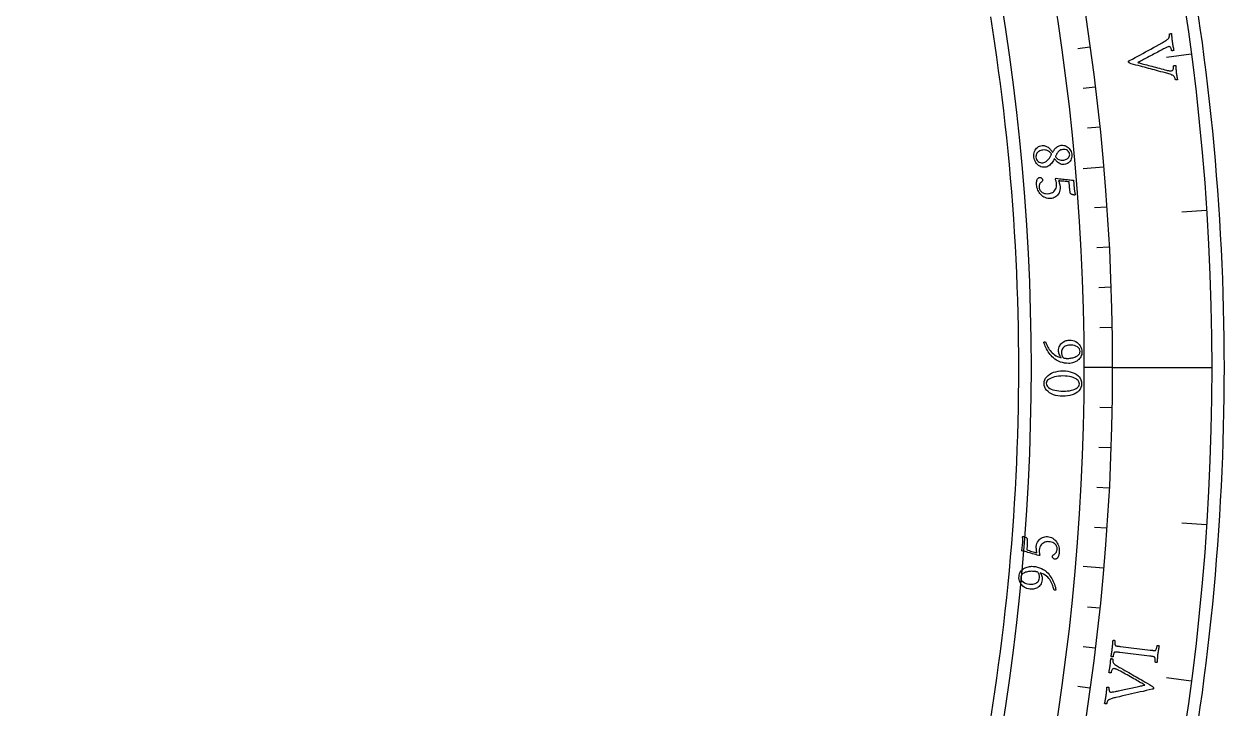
# Model space of a CAD drawing. Header units: millimetres. Extents: x -60 to 60, y -60 to 77.
# Drawn here: x 30.19 to 60, y -8.46 to 8.54 of the extents above; entities that cross this region are included whole.
import ezdxf

# ---------------------------------------------------------------- set-up
doc = ezdxf.new("R2010")
doc.units = ezdxf.units.MM
for name, color, linetype in [('CUT_INNER', 6, 'Continuous'), ('CUT_OUTER', 1, 'Continuous'), ('ENGRAVE', 7, 'Continuous'), ('ENGRAVE_FINE', 8, 'Continuous'), ('TEXT', 5, 'Continuous')]:
    doc.layers.add(name, color=color, linetype=linetype)

msp = doc.modelspace()

# ---------------------------------------------------------------- linework, layer by layer
at = {"layer": 'CUT_INNER'}
msp.add_lwpolyline([(54.2028, -8.7213), (54.2553, -8.3886), (54.3058, -8.0555), (54.3542, -7.7221), (54.4006, -7.3885), (54.4449, -7.0545), (54.4871, -6.7203), (54.5273, -6.3859), (54.5655, -6.0512), (54.6016, -5.7163), (54.6356, -5.3811), (54.6676, -5.0458), (54.6976, -4.7103), (54.7254, -4.3746), (54.7512, -4.0387), (54.775, -3.7027), (54.7967, -3.3665), (54.8163, -3.0302), (54.8339, -2.6938), (54.8494, -2.3573), (54.8628, -2.0207), (54.8742, -1.684), (54.8835, -1.3473), (54.8907, -1.0105), (54.8959, -0.6737), (54.899, -0.3369), (54.9, 0), (54.899, 0.3369), (54.8959, 0.6737), (54.8907, 1.0105), (54.8835, 1.3473), (54.8742, 1.684), (54.8628, 2.0207), (54.8494, 2.3573), (54.8339, 2.6938), (54.8163, 3.0302), (54.7967, 3.3665), (54.775, 3.7027), (54.7512, 4.0387), (54.7254, 4.3746), (54.6976, 4.7103), (54.6676, 5.0458), (54.6356, 5.3811), (54.6016, 5.7163), (54.5655, 6.0512), (54.5273, 6.3859), (54.4871, 6.7203), (54.4449, 7.0545), (54.4006, 7.3885), (54.3542, 7.7221), (54.3058, 8.0555), (54.2553, 8.3886), (54.2028, 8.7213)], dxfattribs=at)
at = {"layer": 'CUT_OUTER'}
msp.add_lwpolyline([(59.3506, 8.8038), (59.4035, 8.4395), (59.4542, 8.0748), (59.5026, 7.7099), (59.5488, 7.3446), (59.5927, 6.9791), (59.6344, 6.6133), (59.6739, 6.2473), (59.7111, 5.881), (59.746, 5.5145), (59.7788, 5.1478), (59.8092, 4.7809), (59.8374, 4.4139), (59.8634, 4.0466), (59.8871, 3.6792), (59.9085, 3.3117), (59.9277, 2.9441), (59.9447, 2.5763), (59.9593, 2.2084), (59.9718, 1.8405), (59.9819, 1.4725), (59.9898, 1.1044), (59.9955, 0.7363), (59.9989, 0.3682), (60, 0), (59.9989, -0.3682), (59.9955, -0.7363), (59.9898, -1.1044), (59.9819, -1.4725), (59.9718, -1.8405), (59.9593, -2.2084), (59.9447, -2.5763), (59.9277, -2.9441), (59.9085, -3.3117), (59.8871, -3.6792), (59.8634, -4.0466), (59.8374, -4.4139), (59.8092, -4.7809), (59.7788, -5.1478), (59.746, -5.5145), (59.7111, -5.881), (59.6739, -6.2473), (59.6344, -6.6133), (59.5927, -6.9791), (59.5488, -7.3446), (59.5026, -7.7099), (59.4542, -8.0748), (59.4035, -8.4395), (59.3506, -8.8038)], dxfattribs=at)
at = {"layer": 'ENGRAVE'}
for points in [[(57.0078, 4.9875), (56.5049, 4.9435)], [(57.2256, 0), (56.5187, 0)], [(57.2256, 0), (59.694, 0)], [(57.0078, -4.9875), (56.5049, -4.9435)]]:
    msp.add_lwpolyline(points, dxfattribs=at)
for radius in [59.694, 57.2256, 57.2256, 56.5187, 55.206]:
    msp.add_circle((0, 0), radius, dxfattribs=at)
at = {"layer": 'ENGRAVE_FINE'}
for points in [[(56.6687, 7.9643), (56.3687, 7.9221)], [(59.1833, 7.7916), (58.5715, 7.7111)], [(56.799, 6.974), (56.4984, 6.9371)], [(56.9121, 5.9817), (56.6108, 5.95)], [(57.0862, 3.9919), (56.784, 3.9707)], [(59.5662, 3.9042), (58.9504, 3.8638)], [(57.1472, 2.995), (56.8446, 2.9791)], [(57.1907, 1.9971), (56.888, 1.9866)], [(57.2169, 0.9987), (56.914, 0.9934)], [(57.2169, -0.9987), (56.914, -0.9934)], [(57.1907, -1.9971), (56.888, -1.9866)], [(57.1472, -2.995), (56.8446, -2.9791)], [(59.5662, -3.9042), (58.9504, -3.8638)], [(57.0862, -3.9919), (56.784, -3.9707)], [(56.9121, -5.9817), (56.6108, -5.95)], [(56.799, -6.974), (56.4984, -6.9371)], [(59.1833, -7.7916), (58.5715, -7.7111)], [(56.6687, -7.9643), (56.3687, -7.9221)]]:
    msp.add_lwpolyline(points, dxfattribs=at)
at = {"layer": 'TEXT'}
for points in [[(58.7137, 8.1014), (58.7178, 8.0731), (58.7221, 8.0452), (58.7267, 8.0179), (58.7315, 7.9911), (58.7364, 7.9646), (58.7412, 7.9383), (58.7457, 7.9122), (58.7502, 7.8863), (58.746, 7.8842), (58.7402, 7.8825), (58.7326, 7.8811), (58.7232, 7.88), (58.7142, 7.8795), (58.7073, 7.8799), (58.7027, 7.8812), (58.7004, 7.8833), (58.6995, 7.888), (58.6977, 7.895), (58.695, 7.9042), (58.6915, 7.9157), (58.6872, 7.9281), (58.682, 7.9401), (58.6759, 7.9516), (58.6691, 7.9626), (58.6611, 7.9719), (58.6519, 7.978), (58.6415, 7.981), (58.6298, 7.9809), (58.6123, 7.9764), (58.5878, 7.967), (58.5563, 7.9525), (58.518, 7.933), (58.498, 7.9225), (58.4751, 7.9103), (58.4491, 7.8964), (58.4201, 7.8809), (58.3888, 7.8642), (58.3559, 7.8467), (58.3215, 7.8285), (58.2854, 7.8095), (58.2486, 7.7901), (58.2117, 7.7706), (58.1749, 7.751), (58.1381, 7.7313), (58.102, 7.712), (58.0674, 7.6936), (58.0342, 7.6761), (58.0024, 7.6595), (57.9728, 7.644), (57.9461, 7.6301), (57.9221, 7.6176), (57.901, 7.6067), (57.8835, 7.5976), (57.8706, 7.5908), (57.8622, 7.5863), (57.8582, 7.5841), (57.8646, 7.5821), (57.8762, 7.5788), (57.893, 7.5742), (57.915, 7.5683), (57.9413, 7.5612), (57.9709, 7.5534), (58.0039, 7.5447), (58.0402, 7.5353), (58.0792, 7.5251), (58.1202, 7.5145), (58.1631, 7.5032), (58.208, 7.4914), (58.2541, 7.4793), (58.3005, 7.4671), (58.3472, 7.4548), (58.3943, 7.4423), (58.4409, 7.4301), (58.4861, 7.4181), (58.5298, 7.4066), (58.5722, 7.3954), (58.5882, 7.3913), (58.6045, 7.3877), (58.6213, 7.3846), (58.6384, 7.382), (58.655, 7.3801), (58.6701, 7.3792), (58.6837, 7.3792), (58.6959, 7.3802), (58.7089, 7.3833), (58.7198, 7.3893), (58.7286, 7.3981), (58.7352, 7.4096), (58.7401, 7.4227), (58.7439, 7.4361), (58.7466, 7.4498), (58.748, 7.4638), (58.7487, 7.4769), (58.749, 7.4878), (58.7489, 7.4964), (58.7484, 7.5029), (58.7508, 7.5064), (58.7554, 7.5092), (58.7623, 7.5115), (58.7713, 7.5131), (58.7807, 7.5138), (58.7885, 7.5135), (58.7948, 7.512), (58.7995, 7.5094), (58.8016, 7.4855), (58.8035, 7.4623), (58.8052, 7.4397), (58.8067, 7.4177), (58.8083, 7.3958), (58.8103, 7.3732), (58.8127, 7.35), (58.8155, 7.3262), (58.818, 7.3067), (58.8203, 7.2894), (58.8224, 7.2742), (58.8245, 7.2611), (58.8264, 7.2491), (58.8285, 7.2373), (58.8307, 7.2256), (58.8329, 7.214), (58.8353, 7.2018), (58.8379, 7.1883), (58.8406, 7.1734), (58.8434, 7.1572), (58.8392, 7.1552), (58.8331, 7.1537), (58.8252, 7.1526), (58.8154, 7.152), (58.8061, 7.1519), (58.7993, 7.1523), (58.7951, 7.1533), (58.7936, 7.1548), (58.7922, 7.1618), (58.7893, 7.1722), (58.7848, 7.1858), (58.7788, 7.2029), (58.7711, 7.2204), (58.7613, 7.2358), (58.7496, 7.2491), (58.736, 7.2601), (58.7238, 7.2674), (58.707, 7.2753), (58.6855, 7.2839), (58.6593, 7.2932), (58.6312, 7.3024), (58.6036, 7.3109), (58.5768, 7.3187), (58.5505, 7.3257), (58.4897, 7.342), (58.4315, 7.3575), (58.3758, 7.3723), (58.3226, 7.3864), (58.2712, 7.4), (58.2207, 7.4135), (58.1711, 7.4268), (58.1224, 7.44), (58.0736, 7.4532), (58.024, 7.4666), (57.9734, 7.4802), (57.9219, 7.494), (57.8686, 7.5083), (57.8124, 7.5236), (57.7534, 7.5398), (57.6916, 7.5569), (57.6752, 7.562), (57.6615, 7.5679), (57.6503, 7.5744), (57.6417, 7.5816), (57.6352, 7.5892), (57.6303, 7.5972), (57.6268, 7.6055), (57.6249, 7.6141), (57.6253, 7.6167), (57.6271, 7.6193), (57.6304, 7.6218), (57.6352, 7.6244), (57.6403, 7.6268), (57.6446, 7.6292), (57.6482, 7.6314), (57.651, 7.6336), (57.7226, 7.672), (57.7917, 7.7092), (57.8585, 7.7451), (57.9228, 7.7798), (57.9862, 7.8139), (58.05, 7.8485), (58.1144, 7.8834), (58.1792, 7.9186), (58.246, 7.9552), (58.316, 7.9939), (58.3893, 8.0348), (58.4658, 8.078), (58.4894, 8.0912), (58.5116, 8.1041), (58.5325, 8.1166), (58.5521, 8.1289), (58.5705, 8.1413), (58.588, 8.1541), (58.6046, 8.1674), (58.6202, 8.1811), (58.6261, 8.1874), (58.6312, 8.1953), (58.6353, 8.205), (58.6385, 8.2163), (58.641, 8.2284), (58.6428, 8.2403), (58.644, 8.252), (58.6445, 8.2635), (58.6445, 8.2742), (58.6444, 8.2833), (58.644, 8.2909), (58.6433, 8.297), (58.6447, 8.298), (58.6491, 8.2992), (58.6565, 8.3006), (58.6668, 8.3021), (58.6773, 8.3035), (58.6851, 8.3043), (58.6902, 8.3044), (58.6926, 8.304), (58.6958, 8.2748), (58.6984, 8.2482), (58.7006, 8.2241), (58.7024, 8.2026), (58.7042, 8.181), (58.7067, 8.157), (58.7099, 8.1304), (58.7137, 8.1014)], [(56.216, 5.3107), (56.2175, 5.2785), (56.2157, 5.2473), (56.2106, 5.2173), (56.2022, 5.1884), (56.1906, 5.1612), (56.1761, 5.1365), (56.1585, 5.1143), (56.1379, 5.0946), (56.1143, 5.078), (56.0878, 5.0653), (56.0583, 5.0564), (56.0258, 5.0514), (55.9986, 5.0507), (55.9729, 5.0534), (55.9487, 5.0596), (55.9261, 5.0694), (55.9049, 5.0816), (55.8851, 5.0954), (55.8666, 5.1106), (55.8494, 5.1274), (55.8335, 5.1448), (55.8188, 5.1617), (55.8052, 5.1783), (55.7927, 5.1946), (55.7907, 5.1983), (55.7885, 5.1994), (55.7862, 5.1979), (55.7838, 5.1938), (55.7732, 5.1704), (55.7607, 5.147), (55.7463, 5.1236), (55.73, 5.1), (55.7122, 5.0774), (55.6931, 5.0564), (55.6727, 5.0373), (55.6511, 5.0199), (55.6283, 5.0051), (55.6047, 4.9939), (55.5802, 4.9863), (55.5549, 4.9822), (55.5194, 4.9815), (55.4854, 4.9856), (55.4528, 4.9948), (55.4216, 5.0088), (55.3925, 5.027), (55.3662, 5.0484), (55.3426, 5.0731), (55.3218, 5.1012), (55.3043, 5.1316), (55.2909, 5.1636), (55.2815, 5.1972), (55.2761, 5.2323), (55.2743, 5.2703), (55.2764, 5.3065), (55.2824, 5.341), (55.2923, 5.3737), (55.3057, 5.404), (55.3223, 5.4313), (55.3423, 5.4554), (55.3655, 5.4765), (55.3916, 5.494), (55.4201, 5.5075), (55.451, 5.517), (55.4844, 5.5224), (55.5076, 5.5234), (55.5299, 5.5218), (55.5513, 5.5174), (55.5719, 5.5103), (55.5916, 5.5012), (55.6103, 5.4906), (55.6281, 5.4787), (55.6448, 5.4654), (55.6605, 5.4512), (55.6751, 5.4368), (55.6886, 5.4223), (55.701, 5.4075), (55.7124, 5.3932), (55.7226, 5.3803), (55.7319, 5.3686), (55.74, 5.3583), (55.7423, 5.3563), (55.7443, 5.3557), (55.746, 5.3566), (55.7474, 5.359), (55.7557, 5.375), (55.766, 5.3919), (55.778, 5.4097), (55.792, 5.4283), (55.8076, 5.4467), (55.8248, 5.464), (55.8434, 5.4801), (55.8636, 5.4951), (55.8852, 5.508), (55.9082, 5.518), (55.9326, 5.525), (55.9584, 5.5291), (55.989, 5.5301), (56.0189, 5.5267), (56.0481, 5.519), (56.0766, 5.507), (56.1037, 5.4914), (56.1285, 5.4728), (56.1511, 5.4513), (56.1715, 5.4268), (56.1887, 5.4001), (56.2019, 5.3718), (56.211, 5.342), (56.216, 5.3107)], [(55.3279, 5.2342), (55.3339, 5.2011), (55.3449, 5.172), (55.3612, 5.147), (55.3827, 5.126), (55.4082, 5.1099), (55.4368, 5.0993), (55.4684, 5.0943), (55.503, 5.0949), (55.5247, 5.0984), (55.5454, 5.1051), (55.5652, 5.1148), (55.584, 5.1276), (55.6018, 5.1424), (55.6184, 5.1583), (55.6337, 5.1751), (55.6478, 5.193), (55.6607, 5.2111), (55.6722, 5.2284), (55.6824, 5.2451), (55.6913, 5.2612), (55.6986, 5.2754), (55.7045, 5.2866), (55.7087, 5.295), (55.7113, 5.3003), (55.7124, 5.3032), (55.7131, 5.3057), (55.7134, 5.3078), (55.7134, 5.3095), (55.7132, 5.3115), (55.7127, 5.3131), (55.7121, 5.3144), (55.7114, 5.3153), (55.6897, 5.341), (55.6671, 5.3626), (55.6435, 5.3802), (55.6191, 5.3936), (55.593, 5.4031), (55.5644, 5.4089), (55.5334, 5.4111), (55.5, 5.4095), (55.4717, 5.4053), (55.4459, 5.3983), (55.4224, 5.3886), (55.4014, 5.3762), (55.3828, 5.3617), (55.3669, 5.3459), (55.3536, 5.3289), (55.343, 5.3105), (55.335, 5.2914), (55.3299, 5.2724), (55.3275, 5.2533), (55.3279, 5.2342)], [(56.1652, 5.3135), (56.1599, 5.3383), (56.1488, 5.3606), (56.1321, 5.3803), (56.1096, 5.3976), (56.0834, 5.4111), (56.0554, 5.4199), (56.0256, 5.4239), (55.9941, 5.4232), (55.968, 5.419), (55.9444, 5.4118), (55.9232, 5.4016), (55.9045, 5.3883), (55.8879, 5.373), (55.8731, 5.3567), (55.8602, 5.3393), (55.8492, 5.3209), (55.8395, 5.3026), (55.8306, 5.2855), (55.8225, 5.2696), (55.8153, 5.2549), (55.8148, 5.2532), (55.8145, 5.2511), (55.8145, 5.2487), (55.8146, 5.2459), (55.8147, 5.2453), (55.8147, 5.2448), (55.8148, 5.2445), (55.8148, 5.2444), (55.8151, 5.2423), (55.8155, 5.2404), (55.8162, 5.2387), (55.817, 5.2372), (55.8346, 5.2175), (55.8539, 5.2003), (55.8748, 5.1854), (55.8973, 5.1729), (55.9214, 5.1634), (55.9471, 5.1573), (55.9742, 5.1548), (56.003, 5.1557), (56.0241, 5.1587), (56.0446, 5.1639), (56.0646, 5.1711), (56.084, 5.1804), (56.1022, 5.1916), (56.1185, 5.2045), (56.1331, 5.2189), (56.1458, 5.235), (56.1559, 5.2525), (56.1625, 5.2715), (56.1656, 5.2918), (56.1652, 5.3135)], [(55.9276, 4.4956), (55.9285, 4.454), (55.9244, 4.4153), (55.9151, 4.3794), (55.9008, 4.3464), (55.8826, 4.3165), (55.8615, 4.2899), (55.8378, 4.2665), (55.8112, 4.2464), (55.7829, 4.2299), (55.7538, 4.2175), (55.724, 4.2091), (55.6934, 4.2047), (55.6572, 4.204), (55.6224, 4.2073), (55.5892, 4.2148), (55.5573, 4.2263), (55.5272, 4.2413), (55.4992, 4.2589), (55.4731, 4.2793), (55.449, 4.3024), (55.4271, 4.3278), (55.4076, 4.3549), (55.3904, 4.3837), (55.3756, 4.4142), (55.3633, 4.446), (55.3538, 4.4783), (55.3469, 4.5112), (55.3428, 4.5446), (55.3421, 4.5595), (55.3422, 4.5762), (55.3433, 4.5947), (55.3451, 4.615), (55.3481, 4.6359), (55.3523, 4.6558), (55.3578, 4.6748), (55.3646, 4.6928), (55.3673, 4.6964), (55.3714, 4.7008), (55.3768, 4.7061), (55.3838, 4.7122), (55.3915, 4.7181), (55.3996, 4.7225), (55.408, 4.7254), (55.4167, 4.7269), (55.4315, 4.727), (55.4451, 4.7247), (55.4574, 4.7199), (55.4684, 4.7128), (55.4776, 4.704), (55.4845, 4.6943), (55.489, 4.6838), (55.4911, 4.6724), (55.4909, 4.6584), (55.4876, 4.6456), (55.4814, 4.6342), (55.4722, 4.6242), (55.4618, 4.6147), (55.452, 4.6053), (55.4429, 4.5958), (55.4344, 4.5862), (55.4258, 4.5746), (55.4188, 4.5622), (55.4134, 4.5488), (55.4097, 4.5346), (55.4073, 4.52), (55.406, 4.5056), (55.4056, 4.4914), (55.4062, 4.4773), (55.4091, 4.4583), (55.4147, 4.4394), (55.4229, 4.4206), (55.4338, 4.4019), (55.4477, 4.3841), (55.465, 4.3683), (55.4857, 4.3542), (55.5098, 4.342), (55.5375, 4.3325), (55.5691, 4.3266), (55.6046, 4.3243), (55.644, 4.3257), (55.667, 4.329), (55.6902, 4.3351), (55.7137, 4.3441), (55.7374, 4.356), (55.7602, 4.3711), (55.7808, 4.3894), (55.7994, 4.411), (55.8158, 4.4359), (55.8288, 4.4644), (55.8371, 4.4969), (55.8407, 4.5332), (55.8396, 4.5735), (55.8381, 4.5863), (55.8357, 4.6011), (55.8322, 4.6179), (55.8277, 4.6366), (55.8227, 4.655), (55.8176, 4.6705), (55.8125, 4.6832), (55.8074, 4.6931), (55.8076, 4.6953), (55.8087, 4.6975), (55.8106, 4.6997), (55.8133, 4.7018), (55.8166, 4.7037), (55.8199, 4.7052), (55.8234, 4.7061), (55.827, 4.7067), (55.8683, 4.702), (55.9096, 4.6972), (55.9508, 4.6925), (55.9921, 4.6877), (56.0326, 4.683), (56.0718, 4.6784), (56.1095, 4.6741), (56.1459, 4.6698), (56.1798, 4.6659), (56.2105, 4.6626), (56.2379, 4.6599), (56.262, 4.6577), (56.2794, 4.4427), (56.2808, 4.4277), (56.2825, 4.4125), (56.2846, 4.3972), (56.2871, 4.3817), (56.2898, 4.3668), (56.2925, 4.3532), (56.2952, 4.3409), (56.2978, 4.33), (56.3002, 4.321), (56.3018, 4.3145), (56.3028, 4.3106), (56.3031, 4.3094), (56.3013, 4.3056), (56.2996, 4.3021), (56.2981, 4.299), (56.2967, 4.2961), (56.2952, 4.2937), (56.2933, 4.2919), (56.291, 4.2907), (56.2883, 4.2902), (56.2851, 4.2903), (56.2802, 4.2909), (56.2735, 4.292), (56.265, 4.2937), (56.2553, 4.2958), (56.2451, 4.2985), (56.2344, 4.3017), (56.2232, 4.3055), (56.2121, 4.3097), (56.2018, 4.3145), (56.1921, 4.3198), (56.1831, 4.3257), (56.1804, 4.3412), (56.1776, 4.3582), (56.1747, 4.3767), (56.1716, 4.3967), (56.1686, 4.4184), (56.1658, 4.442), (56.1633, 4.4675), (56.1609, 4.4948), (56.151, 4.617), (56.1178, 4.621), (56.0844, 4.6248), (56.0507, 4.6285), (56.0168, 4.6321), (55.9831, 4.6358), (55.9502, 4.6395), (55.9182, 4.6435), (55.887, 4.6475), (55.894, 4.632), (55.9007, 4.6142), (55.9071, 4.5939), (55.9133, 4.5713), (55.9187, 4.5488), (55.9229, 4.5286), (55.9259, 4.5109), (55.9276, 4.4956)], [(55.5653, 0.6457), (55.5737, 0.6221), (55.5836, 0.597), (55.595, 0.5704), (55.6079, 0.5422), (55.6226, 0.5131), (55.6395, 0.484), (55.6586, 0.4548), (55.68, 0.4254), (55.7038, 0.3967), (55.7305, 0.3694), (55.7601, 0.3435), (55.7925, 0.319), (55.8281, 0.2966), (55.8673, 0.2773), (55.9101, 0.2611), (55.9564, 0.2479), (55.9417, 0.2671), (55.9287, 0.2877), (55.9174, 0.3096), (55.9079, 0.333), (55.9003, 0.3563), (55.8948, 0.3783), (55.8915, 0.3989), (55.8903, 0.4181), (55.8917, 0.4544), (55.8967, 0.4877), (55.9053, 0.5179), (55.9173, 0.5452), (55.9321, 0.5696), (55.9489, 0.5915), (55.9676, 0.6108), (55.9883, 0.6276), (56.0102, 0.6419), (56.0328, 0.6541), (56.0559, 0.664), (56.0796, 0.6717), (56.1029, 0.6776), (56.1252, 0.6818), (56.1462, 0.6844), (56.166, 0.6855), (56.2059, 0.6835), (56.2442, 0.6765), (56.2809, 0.6646), (56.316, 0.6477), (56.3487, 0.6265), (56.3782, 0.6018), (56.4044, 0.5736), (56.4274, 0.5419), (56.4462, 0.5075), (56.4597, 0.4711), (56.468, 0.4328), (56.4709, 0.3925), (56.4693, 0.3603), (56.4641, 0.3297), (56.4552, 0.3007), (56.4427, 0.2733), (56.4272, 0.2476), (56.4094, 0.2239), (56.3893, 0.2022), (56.3668, 0.1824), (56.3425, 0.1648), (56.3168, 0.1494), (56.2896, 0.1363), (56.2611, 0.1254), (56.2319, 0.1168), (56.2028, 0.1107), (56.1738, 0.107), (56.1449, 0.1058), (56.0901, 0.1078), (56.0368, 0.1143), (55.985, 0.1251), (55.9346, 0.1402), (55.8865, 0.1597), (55.8416, 0.1835), (55.7997, 0.2116), (55.761, 0.2441), (55.7333, 0.2702), (55.7067, 0.2985), (55.6812, 0.329), (55.6567, 0.3618), (55.6337, 0.3957), (55.6124, 0.4299), (55.5928, 0.4644), (55.575, 0.4991), (55.559, 0.5334), (55.5453, 0.5664), (55.5336, 0.5983), (55.524, 0.629), (55.5251, 0.6337), (55.5284, 0.6375), (55.5339, 0.6404), (55.5416, 0.6425), (55.5498, 0.6438), (55.5564, 0.6448), (55.5616, 0.6455), (55.5653, 0.6457)], [(56.0202, 0.2363), (56.0321, 0.235), (56.0442, 0.2338), (56.0565, 0.2328), (56.069, 0.232), (56.0816, 0.2314), (56.0942, 0.231), (56.1068, 0.2308), (56.1194, 0.2308), (56.1441, 0.2315), (56.1693, 0.2336), (56.1951, 0.2369), (56.2215, 0.2416), (56.2477, 0.2476), (56.2729, 0.2549), (56.2972, 0.2635), (56.3206, 0.2734), (56.3424, 0.2847), (56.3621, 0.2976), (56.3796, 0.3119), (56.395, 0.3277), (56.4076, 0.3448), (56.4165, 0.3633), (56.4218, 0.3831), (56.4234, 0.4042), (56.4191, 0.4371), (56.4066, 0.4671), (56.3861, 0.4941), (56.3573, 0.5181), (56.3225, 0.5377), (56.2837, 0.5516), (56.2409, 0.5597), (56.194, 0.562), (56.1641, 0.5606), (56.135, 0.557), (56.1068, 0.5511), (56.0795, 0.543), (56.0539, 0.5325), (56.031, 0.5192), (56.0108, 0.5031), (55.9934, 0.4843), (55.9793, 0.4625), (55.9693, 0.4377), (55.9634, 0.4097), (55.9616, 0.3786), (55.9623, 0.3626), (55.9642, 0.3458), (55.9674, 0.3281), (55.9717, 0.3096), (55.9784, 0.2908), (55.9887, 0.2724), (56.0026, 0.2542), (56.0202, 0.2363)], [(56.462, -0.3984), (56.4576, -0.4481), (56.4453, -0.4936), (56.425, -0.535), (56.3968, -0.5723), (56.362, -0.6053), (56.3219, -0.6339), (56.2766, -0.6582), (56.2261, -0.678), (56.1717, -0.6933), (56.1149, -0.704), (56.0556, -0.7101), (55.9939, -0.7116), (55.9323, -0.7085), (55.8732, -0.7008), (55.8167, -0.6885), (55.7627, -0.6717), (55.7126, -0.6505), (55.6677, -0.6253), (55.628, -0.596), (55.5936, -0.5627), (55.5658, -0.5255), (55.546, -0.4846), (55.5343, -0.4401), (55.5307, -0.3919), (55.535, -0.3449), (55.5473, -0.3014), (55.5677, -0.2611), (55.596, -0.2242), (55.6309, -0.191), (55.671, -0.1619), (55.7162, -0.137), (55.7666, -0.1161), (55.8208, -0.0997), (55.8775, -0.088), (55.9367, -0.081), (55.9984, -0.0787), (56.0601, -0.0811), (56.1192, -0.0882), (56.1759, -0.0999), (56.23, -0.1164), (56.2803, -0.1373), (56.3252, -0.1625), (56.3649, -0.1921), (56.3992, -0.2259), (56.4269, -0.2637), (56.4466, -0.3051), (56.4583, -0.35), (56.462, -0.3984)], [(56.4086, -0.4056), (56.4053, -0.3759), (56.3951, -0.3484), (56.3779, -0.323), (56.3537, -0.2998), (56.3237, -0.2788), (56.289, -0.2604), (56.2495, -0.2445), (56.2053, -0.2311), (56.1574, -0.2205), (56.1069, -0.2129), (56.0538, -0.2082), (55.9981, -0.2065), (55.9429, -0.2078), (55.8901, -0.212), (55.8396, -0.2192), (55.7914, -0.2294), (55.7467, -0.2421), (55.7067, -0.257), (55.6714, -0.2739), (55.6408, -0.293), (55.6161, -0.314), (55.5984, -0.3365), (55.5877, -0.3606), (55.584, -0.3864), (55.5874, -0.4174), (55.598, -0.4458), (55.6158, -0.4715), (55.6409, -0.4945), (55.672, -0.5149), (55.7079, -0.5326), (55.7487, -0.5477), (55.7943, -0.5603), (55.8433, -0.5702), (55.8944, -0.5774), (55.9476, -0.582), (56.0028, -0.5839), (56.0584, -0.583), (56.1111, -0.5793), (56.161, -0.5726), (56.2081, -0.5629), (56.2514, -0.5507), (56.2902, -0.5361), (56.3243, -0.5193), (56.3538, -0.5001), (56.3776, -0.4789), (56.3947, -0.4561), (56.405, -0.4317), (56.4086, -0.4056)], [(55.3373, -4.4481), (55.3429, -4.4074), (55.3531, -4.3702), (55.3678, -4.3365), (55.3871, -4.3065), (55.4097, -4.28), (55.4345, -4.2571), (55.4616, -4.2378), (55.4908, -4.222), (55.5213, -4.2101), (55.5519, -4.2022), (55.5827, -4.1984), (55.6136, -4.1987), (55.6495, -4.2034), (55.6833, -4.212), (55.7151, -4.2243), (55.7448, -4.2406), (55.7723, -4.26), (55.7974, -4.2818), (55.82, -4.3061), (55.8402, -4.3328), (55.8579, -4.3614), (55.873, -4.3914), (55.8854, -4.4229), (55.8952, -4.4557), (55.9022, -4.4892), (55.9065, -4.523), (55.9079, -4.5569), (55.9065, -4.5909), (55.9048, -4.6059), (55.9019, -4.6225), (55.8978, -4.6407), (55.8926, -4.6607), (55.8862, -4.6809), (55.8787, -4.7), (55.8701, -4.718), (55.8603, -4.7349), (55.8571, -4.738), (55.8523, -4.7416), (55.846, -4.746), (55.8382, -4.7509), (55.8295, -4.7554), (55.8208, -4.7584), (55.812, -4.7599), (55.8032, -4.7598), (55.7886, -4.7574), (55.7756, -4.7528), (55.7643, -4.746), (55.7546, -4.7371), (55.747, -4.7268), (55.7419, -4.7161), (55.7392, -4.7049), (55.739, -4.6933), (55.7416, -4.6794), (55.7469, -4.6674), (55.755, -4.6571), (55.7658, -4.6486), (55.7776, -4.641), (55.7888, -4.6332), (55.7993, -4.6253), (55.8093, -4.6172), (55.8197, -4.6071), (55.8287, -4.5959), (55.8361, -4.5835), (55.8421, -4.57), (55.8468, -4.5559), (55.8505, -4.5418), (55.8532, -4.5277), (55.8549, -4.5136), (55.8551, -4.4942), (55.8526, -4.4745), (55.8475, -4.4544), (55.8397, -4.4341), (55.8287, -4.4143), (55.8141, -4.3958), (55.7959, -4.3785), (55.774, -4.3626), (55.7481, -4.3489), (55.7178, -4.3382), (55.6831, -4.3304), (55.644, -4.3257), (55.6208, -4.3254), (55.5969, -4.3278), (55.5723, -4.3331), (55.547, -4.3412), (55.5222, -4.3524), (55.4989, -4.3672), (55.4772, -4.3856), (55.4571, -4.4074), (55.4398, -4.4333), (55.4264, -4.4638), (55.417, -4.4988), (55.4116, -4.5384), (55.411, -4.5513), (55.411, -4.5661), (55.4117, -4.5831), (55.4131, -4.6022), (55.415, -4.621), (55.4174, -4.637), (55.4203, -4.6503), (55.4238, -4.6608), (55.4232, -4.663), (55.4217, -4.6649), (55.4195, -4.6667), (55.4164, -4.6684), (55.4129, -4.6697), (55.4094, -4.6706), (55.4058, -4.6709), (55.4021, -4.6709), (55.3622, -4.6594), (55.3223, -4.6479), (55.2824, -4.6364), (55.2425, -4.6249), (55.2033, -4.6137), (55.1654, -4.6028), (55.1289, -4.5924), (55.0938, -4.5823), (55.0609, -4.573), (55.0312, -4.5648), (55.0046, -4.5577), (54.9812, -4.5517), (54.9982, -4.3416), (54.9992, -4.3269), (54.9998, -4.312), (55, -4.2969), (54.9999, -4.2815), (54.9995, -4.2667), (54.999, -4.2532), (54.9982, -4.2409), (54.9972, -4.2299), (54.9963, -4.2209), (54.9956, -4.2144), (54.9952, -4.2105), (54.9951, -4.2092), (54.9975, -4.2059), (54.9997, -4.2028), (55.0017, -4.2), (55.0034, -4.1974), (55.0053, -4.1953), (55.0074, -4.1939), (55.0099, -4.1931), (55.0127, -4.193), (55.0157, -4.1935), (55.0205, -4.1949), (55.027, -4.197), (55.0352, -4.1998), (55.0444, -4.2034), (55.0541, -4.2075), (55.0642, -4.2122), (55.0747, -4.2175), (55.085, -4.2233), (55.0945, -4.2295), (55.1033, -4.2361), (55.1113, -4.2431), (55.1116, -4.2586), (55.1118, -4.2755), (55.1118, -4.2939), (55.1118, -4.3138), (55.1114, -4.3353), (55.1105, -4.3585), (55.109, -4.3836), (55.1071, -4.4105), (55.0973, -4.5304), (55.1294, -4.5396), (55.1618, -4.5487), (55.1944, -4.5578), (55.2273, -4.5669), (55.2599, -4.5759), (55.2917, -4.5849), (55.3227, -4.594), (55.3528, -4.6031), (55.3485, -4.5868), (55.3447, -4.5683), (55.3417, -4.5475), (55.3393, -4.5244), (55.3375, -4.5015), (55.3366, -4.4811), (55.3365, -4.4634), (55.3373, -4.4481)], [(55.7809, -5.534), (55.7751, -5.5095), (55.768, -5.4833), (55.7596, -5.4553), (55.7499, -5.4257), (55.7383, -5.395), (55.7246, -5.3641), (55.7086, -5.3328), (55.6904, -5.3013), (55.6696, -5.2702), (55.6458, -5.2403), (55.619, -5.2115), (55.5892, -5.1838), (55.556, -5.1581), (55.5188, -5.1351), (55.4778, -5.1149), (55.4329, -5.0973), (55.4458, -5.1177), (55.4567, -5.1394), (55.4658, -5.1623), (55.473, -5.1863), (55.4782, -5.2103), (55.4815, -5.2326), (55.4827, -5.2534), (55.482, -5.2726), (55.4768, -5.3084), (55.4684, -5.3409), (55.4567, -5.37), (55.4419, -5.3957), (55.4245, -5.4183), (55.4055, -5.4381), (55.3848, -5.4552), (55.3625, -5.4695), (55.3391, -5.4813), (55.3153, -5.4908), (55.2913, -5.498), (55.2669, -5.503), (55.243, -5.5061), (55.2205, -5.5078), (55.1993, -5.5081), (55.1795, -5.5069), (55.14, -5.5005), (55.1027, -5.4894), (55.0675, -5.4737), (55.0345, -5.4533), (55.0043, -5.4291), (54.9776, -5.4019), (54.9545, -5.3716), (54.9349, -5.3383), (54.9198, -5.3028), (54.9101, -5.266), (54.9058, -5.2279), (54.9069, -5.1885), (54.9116, -5.1574), (54.9198, -5.1282), (54.9314, -5.1009), (54.9465, -5.0754), (54.9643, -5.0519), (54.9842, -5.0305), (55.0063, -5.0112), (55.0305, -4.9941), (55.0563, -4.9791), (55.0834, -4.9665), (55.1116, -4.9561), (55.1409, -4.9481), (55.1708, -4.9423), (55.2003, -4.939), (55.2295, -4.938), (55.2584, -4.9394), (55.3128, -4.9464), (55.3653, -4.9576), (55.4159, -4.9731), (55.4647, -4.9927), (55.5108, -5.0165), (55.5534, -5.0443), (55.5924, -5.0762), (55.6278, -5.1123), (55.6529, -5.141), (55.6766, -5.1719), (55.699, -5.2049), (55.72, -5.24), (55.7395, -5.2763), (55.7572, -5.3127), (55.7731, -5.3493), (55.7872, -5.386), (55.7993, -5.422), (55.8095, -5.4567), (55.8176, -5.4899), (55.8237, -5.5218), (55.8222, -5.5264), (55.8185, -5.5299), (55.8127, -5.5322), (55.8047, -5.5334), (55.7965, -5.5339), (55.7898, -5.5341), (55.7846, -5.5342), (55.7809, -5.534)], [(55.3706, -5.0797), (55.3588, -5.0773), (55.3469, -5.075), (55.3347, -5.0728), (55.3223, -5.0709), (55.3099, -5.0691), (55.2974, -5.0675), (55.2849, -5.066), (55.2723, -5.0648), (55.2477, -5.0632), (55.2223, -5.0628), (55.1963, -5.0637), (55.1697, -5.0657), (55.1431, -5.0691), (55.1172, -5.0738), (55.0922, -5.0799), (55.068, -5.0873), (55.0452, -5.0963), (55.0244, -5.1069), (55.0056, -5.1191), (54.9887, -5.133), (54.9746, -5.1485), (54.9639, -5.1656), (54.9567, -5.1843), (54.953, -5.2047), (54.954, -5.2372), (54.9633, -5.2676), (54.9811, -5.296), (55.0071, -5.3224), (55.0397, -5.3453), (55.0769, -5.3629), (55.1186, -5.3754), (55.1649, -5.3828), (55.1948, -5.3846), (55.2241, -5.3841), (55.2528, -5.3814), (55.2808, -5.3763), (55.3074, -5.3686), (55.3315, -5.3579), (55.3533, -5.3442), (55.3726, -5.3274), (55.3888, -5.3074), (55.4013, -5.2838), (55.41, -5.2567), (55.415, -5.2262), (55.4159, -5.2103), (55.4156, -5.1934), (55.4143, -5.1756), (55.4118, -5.1569), (55.4069, -5.1377), (55.3984, -5.1184), (55.3863, -5.0991), (55.3706, -5.0797)], [(57.2255, -6.9798), (57.2284, -6.9548), (57.2309, -6.93), (57.233, -6.9055), (57.2347, -6.8813), (57.2364, -6.8569), (57.2382, -6.832), (57.2401, -6.8066), (57.2423, -6.7807), (57.2468, -6.7782), (57.2526, -6.7768), (57.2595, -6.7766), (57.2677, -6.7775), (57.2758, -6.7792), (57.2825, -6.7813), (57.2878, -6.7837), (57.2917, -6.7865), (57.2911, -6.7929), (57.2906, -6.8014), (57.2901, -6.8122), (57.2898, -6.8252), (57.2896, -6.8391), (57.2899, -6.8526), (57.2905, -6.8657), (57.2915, -6.8784), (57.2931, -6.8896), (57.2958, -6.8983), (57.2994, -6.9045), (57.304, -6.9081), (57.3132, -6.9116), (57.3238, -6.9147), (57.3358, -6.9174), (57.3491, -6.9198), (57.3635, -6.9219), (57.3786, -6.924), (57.3943, -6.926), (57.4108, -6.9281), (57.4134, -6.9284), (57.416, -6.9287), (57.4187, -6.929), (57.4213, -6.9294), (57.424, -6.9297), (57.4266, -6.93), (57.4293, -6.9303), (57.4319, -6.9306), (58.1675, -7.0194), (58.1701, -7.0197), (58.1728, -7.02), (58.1754, -7.0204), (58.1781, -7.0207), (58.1807, -7.021), (58.1834, -7.0213), (58.186, -7.0216), (58.1887, -7.022), (58.205, -7.0239), (58.2207, -7.0256), (58.2355, -7.0271), (58.2496, -7.0284), (58.2628, -7.0293), (58.2748, -7.0294), (58.2856, -7.0289), (58.2954, -7.0276), (58.3, -7.0251), (58.3048, -7.0198), (58.3097, -7.0118), (58.3146, -7.0012), (58.3194, -6.989), (58.3237, -6.9762), (58.3274, -6.963), (58.3307, -6.9492), (58.3334, -6.9362), (58.3355, -6.9255), (58.3371, -6.9169), (58.338, -6.9105), (58.3425, -6.9086), (58.3482, -6.9074), (58.3552, -6.907), (58.3634, -6.9072), (58.3716, -6.9082), (58.3783, -6.9101), (58.3836, -6.9128), (58.3874, -6.9163), (58.3826, -6.9425), (58.3779, -6.9681), (58.3734, -6.9931), (58.369, -7.0176), (58.3649, -7.042), (58.3611, -7.0668), (58.3575, -7.092), (58.3543, -7.1175), (58.3514, -7.1425), (58.3488, -7.1677), (58.3465, -7.1932), (58.3445, -7.2189), (58.3427, -7.2449), (58.3409, -7.2712), (58.3392, -7.2976), (58.3376, -7.3243), (58.3331, -7.3268), (58.3273, -7.3282), (58.3203, -7.3284), (58.3122, -7.3274), (58.3041, -7.3257), (58.2974, -7.3235), (58.2921, -7.321), (58.2883, -7.3181), (58.2889, -7.3117), (58.2895, -7.303), (58.29, -7.292), (58.2905, -7.2788), (58.2906, -7.2646), (58.2902, -7.2507), (58.2892, -7.237), (58.2875, -7.2236), (58.2853, -7.2118), (58.2825, -7.2029), (58.279, -7.1971), (58.275, -7.1942), (58.2641, -7.1896), (58.2515, -7.1856), (58.2372, -7.1822), (58.2214, -7.1794), (58.2043, -7.177), (58.1866, -7.1745), (58.1682, -7.1721), (58.1492, -7.1696), (57.4138, -7.079), (57.3947, -7.0767), (57.3761, -7.0746), (57.3581, -7.0726), (57.3405, -7.0708), (57.3241, -7.0696), (57.3092, -7.0694), (57.2958, -7.0701), (57.284, -7.0718), (57.2788, -7.0735), (57.2738, -7.0783), (57.2692, -7.0861), (57.2648, -7.0968), (57.2607, -7.1093), (57.257, -7.1221), (57.2535, -7.1354), (57.2503, -7.1489), (57.2475, -7.1616), (57.2454, -7.1722), (57.2438, -7.1806), (57.2428, -7.1869), (57.2384, -7.1887), (57.2326, -7.1898), (57.2256, -7.1902), (57.2174, -7.1899), (57.2092, -7.1888), (57.2025, -7.1869), (57.1973, -7.1842), (57.1935, -7.1807), (57.1977, -7.1548), (57.2019, -7.1292), (57.2063, -7.1038), (57.2107, -7.0786), (57.2149, -7.0537), (57.2188, -7.0289), (57.2223, -7.0043), (57.2255, -6.9798)], [(57.07, -8.154), (57.0738, -8.1265), (57.0771, -8.0993), (57.0801, -8.0725), (57.0826, -8.0461), (57.085, -8.02), (57.0875, -7.9941), (57.09, -7.9685), (57.0926, -7.9431), (57.0971, -7.9423), (57.1033, -7.9422), (57.1109, -7.9429), (57.1202, -7.9443), (57.1291, -7.9463), (57.1356, -7.9484), (57.1397, -7.9508), (57.1414, -7.9534), (57.141, -7.9581), (57.1409, -7.9651), (57.141, -7.9745), (57.1413, -7.9862), (57.1422, -7.999), (57.144, -8.0116), (57.1468, -8.024), (57.1504, -8.0362), (57.1556, -8.047), (57.1628, -8.0552), (57.172, -8.0608), (57.1833, -8.0638), (57.2014, -8.0644), (57.2275, -8.0621), (57.2617, -8.0569), (57.3038, -8.0489), (57.3259, -8.0442), (57.3512, -8.0389), (57.38, -8.0327), (57.412, -8.0258), (57.4467, -8.0184), (57.483, -8.0106), (57.5211, -8.0025), (57.5609, -7.994), (57.6015, -7.9853), (57.6422, -7.9765), (57.6829, -7.9676), (57.7236, -7.9585), (57.7635, -7.9496), (57.8018, -7.9411), (57.8385, -7.933), (57.8735, -7.9254), (57.9061, -7.9183), (57.9356, -7.9119), (57.962, -7.9062), (57.9853, -7.9012), (58.0045, -7.897), (58.0188, -7.8939), (58.0281, -7.8917), (58.0324, -7.8906), (58.0268, -7.887), (58.0165, -7.8808), (58.0015, -7.8719), (57.9818, -7.8604), (57.9583, -7.8467), (57.9318, -7.8314), (57.9022, -7.8144), (57.8695, -7.7959), (57.8345, -7.776), (57.7977, -7.7551), (57.7591, -7.7333), (57.7188, -7.7104), (57.6774, -7.687), (57.6356, -7.6634), (57.5936, -7.6397), (57.5512, -7.6159), (57.5093, -7.5924), (57.4686, -7.5697), (57.4291, -7.5476), (57.3909, -7.5264), (57.3765, -7.5185), (57.3616, -7.511), (57.3462, -7.5039), (57.3303, -7.4972), (57.3147, -7.4912), (57.3003, -7.4866), (57.2871, -7.4832), (57.275, -7.4811), (57.2616, -7.4808), (57.2496, -7.4837), (57.2389, -7.4898), (57.2297, -7.499), (57.2216, -7.5101), (57.2146, -7.5218), (57.2086, -7.5341), (57.2037, -7.5469), (57.1997, -7.5591), (57.1967, -7.5692), (57.1946, -7.5774), (57.1934, -7.5836), (57.1902, -7.5863), (57.185, -7.5878), (57.1779, -7.5882), (57.1687, -7.5874), (57.1595, -7.5857), (57.152, -7.5834), (57.1463, -7.5804), (57.1423, -7.5768), (57.1463, -7.5538), (57.1504, -7.5315), (57.1544, -7.5098), (57.1584, -7.4888), (57.1624, -7.4678), (57.166, -7.4461), (57.1694, -7.4237), (57.1726, -7.4006), (57.175, -7.3816), (57.177, -7.3647), (57.1786, -7.3498), (57.1799, -7.337), (57.1809, -7.3253), (57.1818, -7.3136), (57.1825, -7.3021), (57.1831, -7.2906), (57.1838, -7.2786), (57.1846, -7.2652), (57.1856, -7.2505), (57.1867, -7.2346), (57.1913, -7.2337), (57.1975, -7.2337), (57.2055, -7.2346), (57.2151, -7.2364), (57.2242, -7.2385), (57.2307, -7.2406), (57.2345, -7.2425), (57.2356, -7.2443), (57.2353, -7.2513), (57.2356, -7.2617), (57.2367, -7.2757), (57.2383, -7.2932), (57.2416, -7.3117), (57.2473, -7.3286), (57.2554, -7.344), (57.2659, -7.3578), (57.2759, -7.3676), (57.2902, -7.3793), (57.3089, -7.3927), (57.332, -7.4079), (57.357, -7.4236), (57.3816, -7.4385), (57.4057, -7.4525), (57.4293, -7.4657), (57.4841, -7.4963), (57.5366, -7.5257), (57.5868, -7.5538), (57.6347, -7.5806), (57.681, -7.6067), (57.7264, -7.6324), (57.771, -7.6578), (57.8147, -7.683), (57.8584, -7.7082), (57.9029, -7.7339), (57.9483, -7.76), (57.9945, -7.7867), (58.0423, -7.8144), (58.0925, -7.8439), (58.1453, -7.8751), (58.2004, -7.908), (58.2148, -7.9173), (58.2266, -7.9267), (58.2356, -7.9359), (58.242, -7.9452), (58.2462, -7.9544), (58.2489, -7.9635), (58.25, -7.9725), (58.2496, -7.9814), (58.2485, -7.9839), (58.246, -7.9859), (58.2422, -7.9875), (58.2369, -7.9887), (58.2313, -7.9897), (58.2265, -7.9909), (58.2225, -7.9921), (58.2192, -7.9935), (58.14, -8.0118), (58.0634, -8.0294), (57.9895, -8.0463), (57.9182, -8.0625), (57.848, -8.0784), (57.7772, -8.0943), (57.7058, -8.1104), (57.6338, -8.1265), (57.5597, -8.1432), (57.4818, -8.161), (57.4002, -8.1798), (57.3148, -8.1997), (57.2886, -8.2056), (57.2637, -8.2117), (57.2402, -8.2178), (57.2179, -8.224), (57.1968, -8.2305), (57.1765, -8.2377), (57.1569, -8.2456), (57.1382, -8.2542), (57.1307, -8.2584), (57.1237, -8.2645), (57.1171, -8.2724), (57.1108, -8.2821), (57.1051, -8.2927), (57.1001, -8.3034), (57.0958, -8.314), (57.0921, -8.3246), (57.0891, -8.3345), (57.0867, -8.3431), (57.085, -8.3503), (57.0839, -8.3562), (57.0823, -8.3567), (57.0777, -8.3566), (57.0703, -8.3558), (57.0599, -8.3544), (57.0494, -8.3528), (57.0417, -8.3513), (57.0368, -8.35), (57.0346, -8.349), (57.0397, -8.3209), (57.0445, -8.2953), (57.049, -8.2722), (57.0533, -8.2516), (57.0574, -8.2311), (57.0616, -8.2079), (57.0658, -8.1822), (57.07, -8.154)]]:
    msp.add_lwpolyline(points, close=True, dxfattribs=at)

doc.saveas('drawing.dxf')
